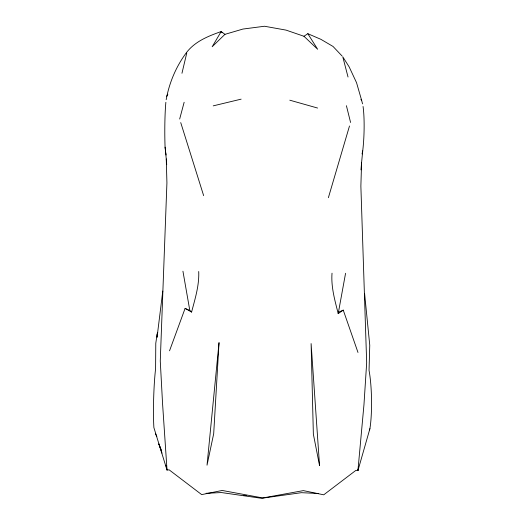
<?xml version="1.0" encoding="UTF-8"?>
<svg xmlns="http://www.w3.org/2000/svg" width="525" height="525" viewBox="0 0 525 525"><rect width="100%" height="100%" fill="white"/><g stroke="black" fill="none" stroke-linecap="round" stroke-linejoin="round"><path stroke-width="0.79" d="M198.713 271.497C199.349 285.364 195.07 298.797 191.592 312.053L185.095 308.405L169.529 350.818M332.023 273.19C330.953 286.952 334.891 300.418 338.205 313.622L343.252 310.124L357.991 352.465M157.093 337.024L162.783 291.06M363.057 106.47A35.851 5.434 -88 0 1 362.729 150.878L361.594 162.527L360.872 186.165L366.673 362.716L363.963 404.709L357.925 470.617L355.898 470.367L323.728 494.812L303.332 490.619L262.828 497.962L222.187 490.468L201.679 494.616L169.129 469.836L167.022 470.072L153.891 427.606A40.32 3.399 -88.3 0 1 155.603 368.688L155.781 343.291L157.152 333.985L157.763 332.509M357.991 469.035L357.925 470.617L369.915 428.676A39.9 6.438 89 0 0 369.042 370.368L369.758 345.247L364.593 293.429M360.964 169.877L361.594 162.527M166.182 99.697C169.267 82.628 176.203 66.229 186.657 52.343C195.215 41.291 208.399 36.054 221.176 31.546L224.949 34.342L242.95 29.052L264.508 26.25L286.092 30.122L303.968 36.278L317.632 49.245L307.814 33.685L303.968 36.278M338.205 313.622L345.568 273.276M362.033 153.976L362.729 150.878M181.958 73.27L186.749 53.11M179.668 119.031L184.144 102.27M328.381 197.689L349.492 125.987M369.436 429.916L369.915 428.676M166.707 96.278L167.829 94.205M224.949 34.342L212.179 46.725L221.176 31.546L222.121 32.753M338.605 312.158L343.252 310.124M213.235 105.86L241.126 99.153M206.082 493.303L221.393 492.548L261.463 498.291L301.363 492.686L318.609 493.5M243.83 495.587L246.271 495.593M289.787 100.19L317.592 108.045M307.814 33.685L320.906 39.336L333.047 46.469L342.07 56.004M185.095 308.405L189.827 310.557L191.592 312.053M360.911 99.389L361.666 100.446L362.539 103.865M155.544 433.847L156.837 436.649M161.562 450.594L158.832 443.914L162.008 453.114M180.731 122.601L203.641 195.635M361.666 100.446L356.541 82.694L349.164 66.892L342.766 56.785L348.029 77.011M346.408 105.696L350.582 122.489M165.998 465.275L167.022 470.072L162.553 403.476L160.269 361.016L166.924 182.851L166.261 158.957L165.08 147.151A36.192 2.802 -89.8 0 1 165.861 102.316M182.936 271.208L189.827 310.557M165.08 147.151L165.598 151.088M165.808 152.663L166.117 155.026M166.261 158.957L166.714 164.673M157.152 333.985L157.185 337.162M219.023 342.74L213.695 433.696L207.027 465.183L219.023 342.74M319.541 465.531L313.359 434.162L311.108 343.586L319.541 465.531"/></g></svg>
